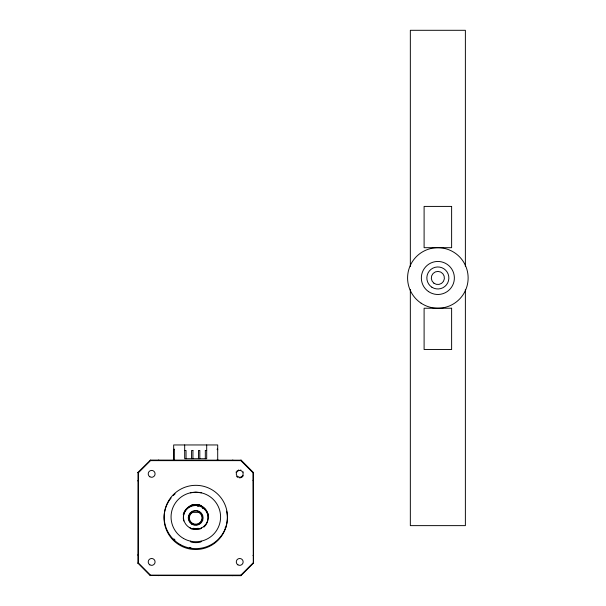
<?xml version="1.0" encoding="UTF-8"?>
<svg xmlns="http://www.w3.org/2000/svg" width="606" height="606" viewBox="0 0 606 606"><rect width="100%" height="100%" fill="white"/><g stroke="black" fill="none" stroke-linecap="round" stroke-linejoin="round"><path stroke-width="0.91" d="M173.672 449.629L174.225 449.084L174.225 460.052M173.672 459.537L173.119 460.265M253.482 563.103L253.475 472.612L241.196 460.196L150.462 460.09L138.001 472.377L137.895 563.103L150.152 575.541L240.915 575.67L253.482 563.103L252.929 563.057L240.87 575.124L150.508 575.124L138.448 563.057L138.448 472.703L150.508 460.636L240.87 460.636L252.929 472.703L253.293 563.421M240.87 575.632L240.87 575.124L241.021 575.655M138.032 472.339L138.448 472.703L137.933 472.703M138.448 480.179L138.054 480.566A0.962 0.682 0 0 0 137.903 480.959M138.085 563.421L138.448 563.057L137.933 563.057M241.233 460.28L240.87 460.636L240.915 460.09M150.144 575.488L150.508 575.124L150.508 575.632M253.293 472.339L252.929 472.703L253.482 472.703M233.105 575.405L232.999 575.511A0.962 0.682 -90 0 1 232.613 575.662M253.013 555.505L253.316 555.194A0.962 0.682 0 0 0 253.475 554.808M190.322 505.881L191.579 505.343M201.298 528.084L199.889 528.674M207.502 514.039L207.987 513.88M190.322 492.822L195.821 492.208L201.321 492.822M173.71 449.629L174.225 449.629M217.236 449.629L217.705 449.629M184.709 450.455L186.027 450.455L186.057 458.712M192.905 450.455L191.587 450.455L191.564 458.712M205.351 450.455L206.669 450.455M173.71 459.537L174.225 459.537A1.098 1.098 0 0 1 173.93 460.287M217.236 459.537L218.258 460.265M191.564 512.373L199.813 512.373M217.251 449.197L217.705 449.599L217.236 449.084M188.625 515.585L189.11 515.744M202.268 520.016L202.752 520.175M225.137 527.447L225.788 527.659M199.715 505.222L201.321 505.881M191.746 528.674L190.345 528.084M253.013 480.255L253.316 480.566A0.962 0.682 0 0 1 253.475 480.959M150.144 460.28L150.508 460.636L150.508 460.128M138.448 555.581L138.054 555.194A0.962 0.682 0 0 1 137.903 554.808M158.272 575.405L158.378 575.511A0.962 0.682 -90 0 0 158.764 575.662M465.378 266.519L465.378 30.3L410.338 30.3L410.338 266.519M465.378 289.418L465.378 525.629L410.338 525.629L410.338 289.418M217.705 460.09L217.705 444.955L173.672 444.955L173.672 460.09M206.699 444.955L206.699 458.712L184.678 458.712L184.678 444.955M205.32 450.455L205.32 458.712M199.813 458.712L199.813 450.455L198.473 450.455L198.442 458.712M192.935 450.455L192.935 458.712M198.185 528.265A5.401 0.977 -8.2 0 1 191.072 528.826M190.307 528.288A5.651 0.508 14.4 0 1 190.254 528.144M200.563 528.833A5.393 0.977 8.2 0 1 193.458 528.265M201.389 528.144A5.643 0.508 -14.4 0 1 201.328 528.288M201.124 541.135A5.477 1.204 0 0 1 195.821 542.635A5.477 1.204 0 0 1 190.519 541.135M199.26 505.169A5.628 0.886 9.7 0 1 199.798 505.336M191.579 505.124A5.386 1.091 7 0 1 198.154 505.578M191.337 505.343A5.628 1.007 -8.4 0 1 191.67 505.215M190.261 505.821A5.575 0.409 -15.9 0 1 190.398 505.692M191.844 505.336A5.621 0.886 -9.7 0 1 192.375 505.169M193.488 505.578A5.386 1.091 -7 0 1 200.063 505.124M201.237 505.692A5.575 0.409 15.9 0 1 201.381 505.821M158.371 460.242A0.962 0.682 -90 0 1 158.764 460.098M232.613 460.098A0.962 0.682 -90 0 1 233.007 460.242M183.709 521.016A12.385 12.385 0 0 1 190.708 506.54A12.385 12.385 0 0 1 206.101 511.176A12.385 12.385 0 0 1 203.949 527.106M217.448 460.287A1.098 1.098 0 0 1 217.266 460.015M183.224 514.426A12.938 12.938 0 0 1 208.623 517.721M226.614 511.169A31.648 31.648 0 0 1 188.368 548.672A31.648 31.648 0 0 1 171.097 497.965M173.308 495.503A31.648 31.648 0 0 1 175.134 493.814M243.294 475.619A3.992 3.992 0 0 1 239.196 477.801M237.567 477.21A3.992 3.992 0 0 1 236.688 476.445M236.037 472.324A3.992 3.992 0 0 1 236.317 471.763M237.128 470.817A3.992 3.992 0 0 1 237.378 470.62M238.484 470.051A3.992 3.992 0 0 1 238.787 469.968M240.612 469.961A3.992 3.992 0 0 1 240.908 470.036M243.195 471.885A3.992 3.992 0 0 1 243.332 472.15M190.951 547.779A30.27 30.27 0 0 1 189.398 547.491M174.967 539.946A30.27 30.27 0 0 1 173.884 538.878M197.465 506.184A11.832 11.832 0 0 1 198.344 506.351M202.404 508.139A11.832 11.832 0 0 1 203.116 508.669M198.813 512.373A6.333 6.333 0 0 1 200.548 521.94A6.333 6.333 0 0 1 190.829 521.94A6.333 6.333 0 0 1 192.564 512.373M451.622 206.411L424.102 206.411L424.102 247.695L451.622 247.695L451.622 206.411M451.622 308.234L424.102 308.234L424.102 349.518L451.622 349.518L451.622 308.234M421.109 303.182A30.27 30.27 0 0 0 468.074 279.866A30.27 30.27 0 0 0 424.397 250.854A30.27 30.27 0 0 0 421.109 303.182M433.881 283.169A6.552 6.552 0 0 0 444.357 278.813A6.552 6.552 0 0 0 435.343 271.912A6.552 6.552 0 0 0 433.881 283.169M428.419 291.516A16.514 16.514 0 0 0 454.311 279.366A16.514 16.514 0 0 0 430.843 263.019A16.514 16.514 0 0 0 428.419 291.516M431.873 287.206A11.006 11.006 0 0 0 448.849 278.533A11.006 11.006 0 0 0 432.851 268.163A11.006 11.006 0 0 0 431.873 287.206M189.314 527.515A12.385 12.385 0 0 0 208.199 517.342A12.385 12.385 0 0 0 189.951 506.071A12.385 12.385 0 0 0 189.314 527.515M183.436 538.423A24.77 24.77 0 0 0 220.592 516.979A24.77 24.77 0 0 0 183.436 495.526A24.77 24.77 0 0 0 183.436 538.423M179.997 544.385A31.648 31.648 0 0 0 227.47 516.979A31.648 31.648 0 0 0 179.997 489.565A31.648 31.648 0 0 0 179.997 544.385M149.826 564.83A3.439 3.439 0 0 0 155.091 562.035A3.439 3.439 0 0 0 150.046 558.876A3.439 3.439 0 0 0 149.826 564.83M237.893 564.83A3.439 3.439 0 0 0 243.157 562.035A3.439 3.439 0 0 0 238.113 558.876A3.439 3.439 0 0 0 237.893 564.83M237.961 476.808A3.439 3.439 0 0 0 243.157 473.892A3.439 3.439 0 0 0 238.037 470.847A3.439 3.439 0 0 0 237.961 476.808M149.826 476.763A3.439 3.439 0 0 0 155.091 473.975A3.439 3.439 0 0 0 150.046 470.809A3.439 3.439 0 0 0 149.826 476.763M191.89 524.266A7.431 7.431 0 0 0 203.116 517.971A7.431 7.431 0 0 0 192.057 511.396A7.431 7.431 0 0 0 191.89 524.266M192.17 523.796A6.878 6.878 0 0 0 202.571 517.963A6.878 6.878 0 0 0 192.322 511.881A6.878 6.878 0 0 0 192.17 523.796"/></g></svg>
